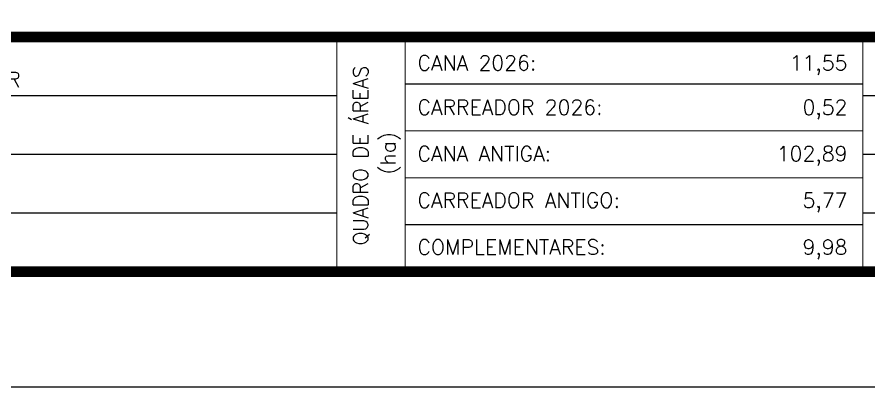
# Model space of a CAD drawing. Extents: x 756492 to 759117, y 7814531 to 7818243.
# Drawn here: x 757381 to 758304, y 7814531 to 7814932 of the extents above; entities that cross this region are included whole.
import ezdxf
from ezdxf.enums import TextEntityAlignment as Align

# ---------------------------------------------------------------- set-up
doc = ezdxf.new("R2010")
doc.units = 0
doc.header["$MEASUREMENT"] = 0
doc.linetypes.add('CONTINUO', pattern=[0])
doc.linetypes.add('LIN0', pattern=[0])
doc.layers.add('MARGEM', color=7, linetype='CONTINUO')
doc.styles.add('SIMPLEX', font='simplex', dxfattribs={"height": 0.2})

msp = doc.modelspace()

# ---------------------------------------------------------------- linework, layer by layer
at = {"layer": 'MARGEM', "color": 174, "linetype": 'LIN0', "flags": 128}
msp.add_lwpolyline([(759116.96, 7814530.78), (759116.96, 7818243.28), (756491.96, 7818243.28), (756491.96, 7814530.78)], close=True, dxfattribs=at)
at = {"layer": 'MARGEM', "color": 174, "linetype": 'LIN0', "const_width": 11.36, "flags": 128}
msp.add_lwpolyline([(756616.96, 7814909.91), (758991.96, 7814909.91), (758991.96, 7814655.78), (756616.96, 7814655.78)], close=True, dxfattribs=at)
at = {"layer": 'MARGEM', "color": 174, "linetype": 'LIN0', "const_width": 1.26, "flags": 128}
for points in [[(757727.1, 7814909.91), (757727.1, 7814658.9)], [(757801.18, 7814909.91), (757801.18, 7814658.9)], [(758296.99, 7814909.91), (758296.99, 7814658.9)], [(757801.18, 7814859.09), (758296.99, 7814859.09)], [(756918.94, 7814846.38), (757727.1, 7814846.38)], [(758296.99, 7814846.38), (758757.82, 7814846.38)], [(757801.18, 7814808.26), (758296.99, 7814808.26)], [(756918.94, 7814782.85), (757727.1, 7814782.85)], [(758296.99, 7814782.85), (758992.14, 7814782.85)], [(757801.18, 7814757.44), (758296.99, 7814757.44)], [(756616.96, 7814719.32), (757727.1, 7814719.32)], [(758296.99, 7814719.32), (758992.05, 7814719.32)], [(757801.18, 7814706.61), (758296.99, 7814706.61)]]:
    msp.add_lwpolyline(points, dxfattribs=at)

# ---------------------------------------------------------------- texts
at = {"layer": 'MARGEM', "color": 7, "linetype": 'Continuous', "style": 'SIMPLEX'}
for s, p in [('CANA 2026:', (757814.44, 7814890.08)), ('211 - ESPIRITO SANTO - MANOEL VITOR', (756933.2, 7814872)), ('CARREADOR 2026:', (757814.44, 7814841.97)), ('CANA ANTIGA:', (757814.44, 7814791.6)), ('CARREADOR ANTIGO:', (757814.44, 7814741.24)), ('COMPLEMENTARES:', (757814.44, 7814690.41))]:
    msp.add_text(s, height=16.25, dxfattribs=at).set_placement(p, align=Align.TOP_LEFT)
for s, p in [('11,55', (758280.34, 7814890.08)), ('0,52', (758280.34, 7814841.97)), ('102,89', (758280.34, 7814791.6)), ('5,77', (758280.34, 7814741.24)), ('9,98', (758280.34, 7814690.41))]:
    msp.add_text(s, height=16.25, dxfattribs=at).set_placement(p, align=Align.TOP_RIGHT)
at = {"layer": 'MARGEM', "color": 7, "linetype": 'Continuous', "style": 'SIMPLEX', "width": 0.95}
msp.add_text('QUADRO DE ÁREAS', height=16.25, rotation=90, dxfattribs=at).set_placement((757752.81, 7814781.66), align=Align.MIDDLE_CENTER)
at = {"layer": 'MARGEM', "color": 7, "linetype": 'Continuous', "style": 'SIMPLEX'}
msp.add_text('(ha)', height=16.25, rotation=90, dxfattribs=at).set_placement((757782.48, 7814784.16), align=Align.MIDDLE_CENTER)

doc.saveas('drawing.dxf')
